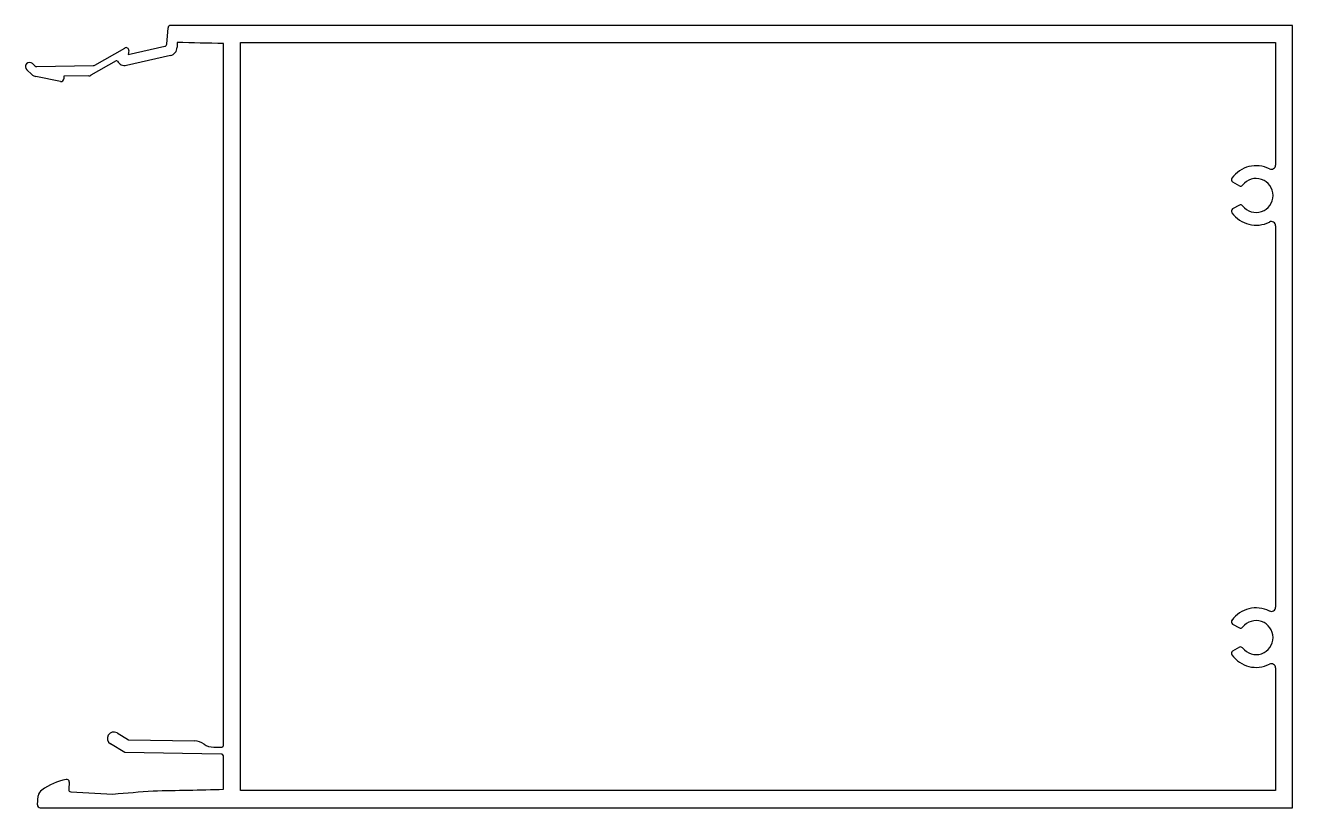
# Model space of a CAD drawing. Extents: x 411 to 560, y 716 to 808.
import ezdxf

# ---------------------------------------------------------------- set-up
doc = ezdxf.new("R2010")
doc.units = 0
doc.layers.get('0').update_dxf_attribs({"linetype": 'CONTINUOUS'})

msp = doc.modelspace()

# ---------------------------------------------------------------- linework, layer by layer
for p, q in [((427.94, 805.9), (428.09, 807.82)), ((560.4, 808.09), (428.39, 808.09)), ((560.4, 716.09), (560.4, 808.09)), ((419.49, 803.42), (422.99, 805.43)), ((423.4, 804.67), (427.71, 805.63)), ((429.15, 806.08), (429.15, 805.52)), ((434.62, 723.49), (434.62, 805.95)), ((436.62, 806.09), (558.4, 806.09)), ((436.62, 718.09), (436.62, 806.09)), ((558.4, 806.09), (558.4, 791.67)), ((421.98, 803.93), (418.99, 802.22)), ((428.36, 804.54), (423.21, 803.39)), ((423.49, 805.14), (423.4, 804.67)), ((412.05, 802.32), (411.46, 802.87)), ((412.14, 803.6), (412.43, 803.33)), ((412.64, 803.25), (419.28, 803.38)), ((415.45, 801.5), (412.54, 802.07)), ((418.75, 802.15), (415.81, 802.1)), ((415.81, 802.1), (415.81, 801.8)), ((553.34, 789.69), (554.13, 789.23)), ((554.13, 786.95), (553.34, 786.5)), ((558.4, 784.52), (558.4, 739.67)), ((553.34, 737.69), (554.13, 737.23)), ((554.13, 734.95), (553.34, 734.5)), ((558.4, 732.52), (558.4, 718.09)), ((422.09, 724.88), (423.42, 724.08)), ((422.99, 722.58), (421.32, 723.59)), ((423.42, 724.08), (431.21, 723.94)), ((433.46, 723.2), (434.32, 723.19)), ((434.33, 722.39), (422.99, 722.58)), ((434.62, 718.26), (434.62, 722.09)), ((416.46, 719.11), (416.4, 718.22)), ((412.74, 716.42), (412.82, 717.49)), ((416.64, 717.95), (421.61, 717.68)), ((558.4, 718.09), (436.62, 718.09)), ((413.03, 716.09), (560.4, 716.09))]:
    msp.add_line(p, q)
for centre, radius, start, end in [((428.39, 807.79), 0.3, 90, 175.5855), ((423.15, 805.14), 0.333, 0, 118.507), ((427.64, 805.92), 0.3, 282.5744, 355.5855), ((428.15, 805.52), 1, 282.5744, 0), ((420.08, 324.68), 481.48, 88.2697, 88.9212), ((411.8, 803.23), 0.5, 47.174, 227.174), ((422.03, 803.84), 0.1, 28.6739, 119.7952), ((423, 804.37), 1, 208.6739, 282.5744), ((412.73, 803.05), 1, 227.174, 258.9848), ((412.63, 803.55), 0.3, 227.174, 271.105), ((418.74, 802.65), 0.5, 270.9494, 299.7952), ((419.28, 803.88), 0.5, 269.9815, 294.4588), ((415.51, 801.8), 0.3, 258.9848, 0), ((556.1, 788.09), 3.5, 63.2564, 144.6208), ((557.9, 791.67), 0.5, 243.2564, 0), ((553.49, 789.95), 0.3, 144.6208, 240.0004), ((554.28, 789.49), 0.3, 240.0004, 322.5054), ((556.1, 788.09), 2, 217.4946, 142.5054), ((553.49, 786.24), 0.3, 119.9996, 215.3792), ((556.1, 788.09), 3.5, 215.3792, 296.7436), ((554.28, 786.69), 0.3, 37.4946, 119.9996), ((557.9, 784.52), 0.5, 0, 116.7436), ((556.1, 736.09), 3.5, 63.2564, 144.6208), ((557.9, 739.67), 0.5, 243.2564, 0), ((553.49, 737.95), 0.3, 144.6208, 240.0004), ((556.1, 736.09), 2, 217.4946, 142.5054), ((554.28, 737.49), 0.3, 240.0004, 322.5054), ((553.49, 734.24), 0.3, 119.9996, 215.3792), ((556.1, 736.09), 3.5, 215.3792, 296.7436), ((554.28, 734.69), 0.3, 37.4946, 119.9996), ((557.9, 732.52), 0.5, 0, 116.7436), ((421.7, 724.23), 0.75, 59, 239), ((431.18, 721.94), 2, 54.5885, 89), ((433.49, 725.2), 2, 234.5885, 269), ((434.32, 723.49), 0.3, 269, 0), ((434.32, 722.09), 0.3, 0, 89), ((417.51, 712.36), 7.19, 101.3902, 126.4737), ((416.17, 719.13), 0.292, 355.5855, 107.614), ((413.65, 717.43), 0.833, 120.1558, 175.5855), ((416.65, 718.2), 0.25, 175.5855, 267.8523), ((331.07, 1823.06), 1109.07, 274.68248, 274.92789), ((420.08, 1199.52), 481.48, 270.7453, 271.7303), ((413.03, 716.39), 0.3, 175.5855, 270)]:
    msp.add_arc(centre, radius, start, end)

doc.saveas('drawing.dxf')
